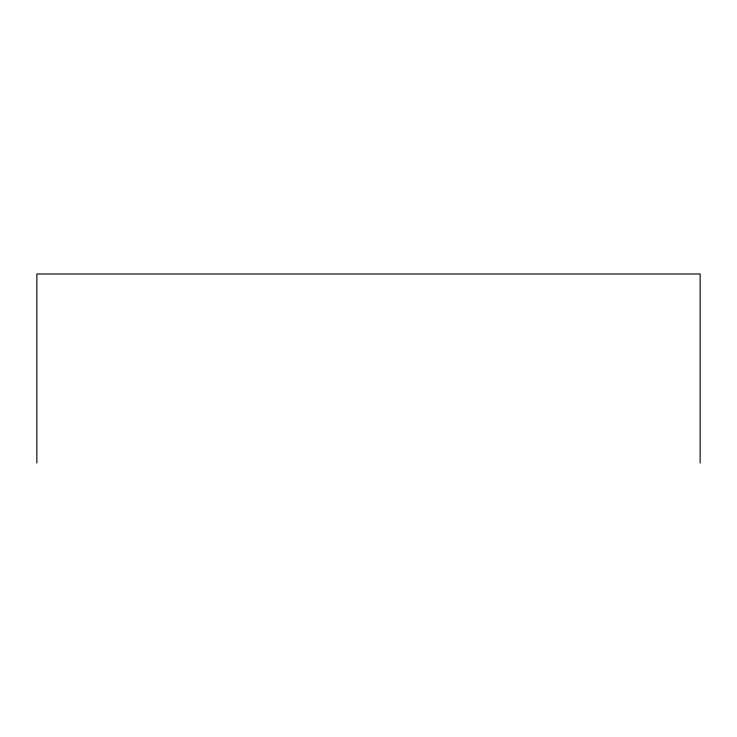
<?xml version="1.0" encoding="UTF-8"?>
<svg xmlns="http://www.w3.org/2000/svg" width="737" height="737" viewBox="0 0 737 737"><rect width="100%" height="100%" fill="white"/><g stroke="black" fill="none" stroke-linecap="round" stroke-linejoin="round"><path stroke-width="1.11" d="M700.15 463.002L700.15 273.998L36.85 273.998L36.85 463.002"/></g></svg>
